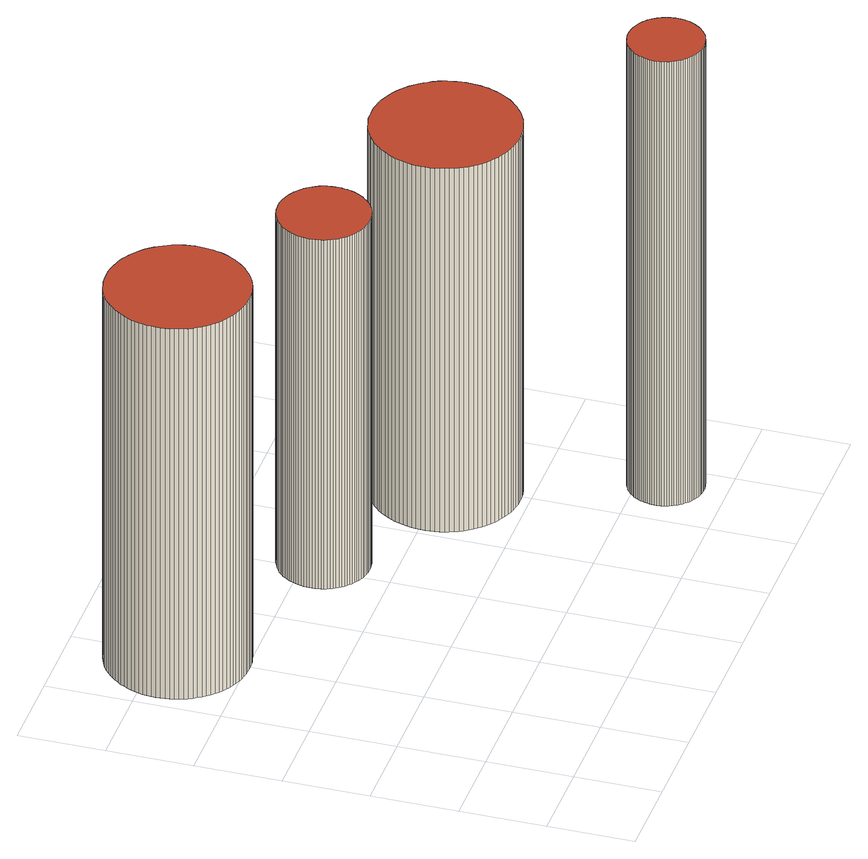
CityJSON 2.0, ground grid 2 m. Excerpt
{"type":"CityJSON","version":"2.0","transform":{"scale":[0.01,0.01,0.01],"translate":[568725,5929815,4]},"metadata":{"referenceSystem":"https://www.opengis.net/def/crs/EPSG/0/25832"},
"CityObjects":{
"building1":{"type":"Building","attributes":{"Grundfläche 2D":"8.271131","Grundhöhe NN":"4.577"},"geometry":[{"type":"Solid","lod":"3","boundaries":[[[[0,1,2,3,4,5,6,7,8,9,10,11,12,13,14,15,16,17,18,19,20,21,22,23,24,25,26,27,28,29,30,31,32,33,34,35,36,37,38,39,40,41,42,43,44,45,46,47,48,49,50,51,52,53,54,55,56,57,58,59,60,61,62,63,64,65,66,67,68,69,70,71,72,73,74,75,76,77,78,79,80,81,82,83,84,85,86,87,88,89,90,91,92,93,94,95,96,97,98,99]],[[100,101,4,3]],[[101,102,5,4]],[[102,103,6,5]],[[103,104,7,6]],[[104,105,8,7]],[[105,106,9,8]],[[106,107,10,9]],[[107,108,11,10]],[[108,109,12,11]],[[109,110,13,12]],[[110,111,14,13]],[[112,100,3,2]],[[111,113,15,14]],[[113,114,16,15]],[[114,115,17,16]],[[115,116,18,17]],[[116,117,19,18]],[[117,118,20,19]],[[118,119,21,20]],[[119,120,22,21]],[[120,121,23,22]],[[121,122,24,23]],[[122,123,25,24]],[[123,124,26,25]],[[124,125,27,26]],[[125,126,28,27]],[[126,127,29,28]],[[127,128,30,29]],[[128,129,31,30]],[[129,130,32,31]],[[130,131,33,32]],[[131,132,34,33]],[[132,133,35,34]],[[133,134,36,35]],[[134,135,37,36]],[[135,136,38,37]],[[136,137,39,38]],[[137,138,40,39]],[[138,139,41,40]],[[139,140,42,41]],[[140,141,43,42]],[[141,142,44,43]],[[142,143,45,44]],[[143,144,46,45]],[[144,145,47,46]],[[145,146,48,47]],[[146,147,49,48]],[[147,148,50,49]],[[148,149,51,50]],[[149,150,52,51]],[[150,151,53,52]],[[151,152,54,53]],[[152,153,55,54]],[[153,154,56,55]],[[154,155,57,56]],[[155,156,58,57]],[[156,157,59,58]],[[157,158,60,59]],[[158,159,61,60]],[[159,160,62,61]],[[160,161,63,62]],[[161,162,64,63]],[[162,163,65,64]],[[163,164,66,65]],[[164,165,67,66]],[[165,166,68,67]],[[166,167,69,68]],[[167,168,70,69]],[[168,169,71,70]],[[169,170,72,71]],[[170,171,73,72]],[[171,172,74,73]],[[172,173,75,74]],[[173,174,76,75]],[[174,175,77,76]],[[175,176,78,77]],[[176,177,79,78]],[[177,178,80,79]],[[178,179,81,80]],[[179,180,82,81]],[[180,181,83,82]],[[181,182,84,83]],[[182,183,85,84]],[[183,184,86,85]],[[184,185,87,86]],[[185,186,88,87]],[[186,187,89,88]],[[187,188,90,89]],[[188,189,91,90]],[[189,190,92,91]],[[190,191,93,92]],[[191,192,94,93]],[[192,193,95,94]],[[193,194,96,95]],[[194,195,97,96]],[[195,196,98,97]],[[196,197,99,98]],[[197,198,0,99]],[[198,199,1,0]],[[199,112,2,1]],[[195,194,193,192,191,190,189,188,187,186,185,184,183,182,181,180,179,178,177,176,175,174,173,172,171,170,169,168,167,166,165,164,163,162,161,160,159,158,157,156,155,154,153,152,151,150,149,148,147,146,145,144,143,142,141,140,139,138,137,136,135,134,133,132,131,130,129,128,127,126,125,124,123,122,121,120,119,118,117,116,115,114,113,111,110,109,108,107,106,105,104,103,102,101,100,112,199,198,197,196]]]],"semantics":{"surfaces":[{"type":"RoofSurface"},{"type":"WallSurface"},{"type":"GroundSurface"}],"values":[[0,1,1,1,1,1,1,1,1,1,1,1,1,1,1,1,1,1,1,1,1,1,1,1,1,1,1,1,1,1,1,1,1,1,1,1,1,1,1,1,1,1,1,1,1,1,1,1,1,1,1,1,1,1,1,1,1,1,1,1,1,1,1,1,1,1,1,1,1,1,1,1,1,1,1,1,1,1,1,1,1,1,1,1,1,1,1,1,1,1,1,1,1,1,1,1,1,1,1,1,1,2]]}}]},
"building2":{"type":"Building","attributes":{"Grundfläche 2D":"3.413194","Grundhöhe NN":"4.703"},"geometry":[{"type":"Solid","lod":"3","boundaries":[[[[200,201,202,203,204,205,206,207,208,209,210,211,212,213,214,215,216,217,218,219,220,221,222,223,224,225,226,227,228,229,230,231,232,233,234,235,236,237,238,239,240,241,242,243,244,245,246,247,248,249,250,251,252,253,254,255,256,257,258,259,260,261,262,263,264,265,266,267,268,269,270,271,272,273,274,275,276,277,278,279,280,281,282,283,284,285,286,287,288,289,290,291,292,293,294,295,296,297,298,299]],[[300,301,204,203]],[[302,303,293,292]],[[303,304,294,293]],[[304,305,295,294]],[[305,306,296,295]],[[306,307,297,296]],[[307,308,298,297]],[[309,300,203,202]],[[308,310,299,298]],[[310,311,200,299]],[[311,312,201,200]],[[312,309,202,201]],[[301,313,205,204]],[[313,314,206,205]],[[314,315,207,206]],[[315,316,208,207]],[[316,317,209,208]],[[317,318,210,209]],[[318,319,211,210]],[[319,320,212,211]],[[320,321,213,212]],[[321,322,214,213]],[[322,323,215,214]],[[323,324,216,215]],[[324,325,217,216]],[[325,326,218,217]],[[326,327,219,218]],[[327,328,220,219]],[[328,329,221,220]],[[329,330,222,221]],[[330,331,223,222]],[[331,332,224,223]],[[332,333,225,224]],[[333,334,226,225]],[[334,335,227,226]],[[335,336,228,227]],[[336,337,229,228]],[[337,338,230,229]],[[338,339,231,230]],[[339,340,232,231]],[[340,341,233,232]],[[341,342,234,233]],[[342,343,235,234]],[[343,344,236,235]],[[344,345,237,236]],[[345,346,238,237]],[[346,347,239,238]],[[347,348,240,239]],[[348,349,241,240]],[[349,350,242,241]],[[350,351,243,242]],[[351,352,244,243]],[[352,353,245,244]],[[353,354,246,245]],[[354,355,247,246]],[[355,356,248,247]],[[356,357,249,248]],[[357,358,250,249]],[[358,359,251,250]],[[359,360,252,251]],[[360,361,253,252]],[[361,362,254,253]],[[362,363,255,254]],[[363,364,256,255]],[[364,365,257,256]],[[365,366,258,257]],[[366,367,259,258]],[[367,368,260,259]],[[368,369,261,260]],[[369,370,262,261]],[[370,371,263,262]],[[371,372,264,263]],[[372,373,265,264]],[[373,374,266,265]],[[374,375,267,266]],[[375,376,268,267]],[[376,377,269,268]],[[377,378,270,269]],[[378,379,271,270]],[[379,380,272,271]],[[380,381,273,272]],[[381,382,274,273]],[[382,383,275,274]],[[383,384,276,275]],[[384,385,277,276]],[[385,386,278,277]],[[386,387,279,278]],[[387,388,280,279]],[[388,389,281,280]],[[389,390,282,281]],[[390,391,283,282]],[[391,392,284,283]],[[392,393,285,284]],[[393,394,286,285]],[[394,395,287,286]],[[395,396,288,287]],[[396,397,289,288]],[[397,398,290,289]],[[398,399,291,290]],[[399,302,292,291]],[[303,302,399,398,397,396,395,394,393,392,391,390,389,388,387,386,385,384,383,382,381,380,379,378,377,376,375,374,373,372,371,370,369,368,367,366,365,364,363,362,361,360,359,358,357,356,355,354,353,352,351,350,349,348,347,346,345,344,343,342,341,340,339,338,337,336,335,334,333,332,331,330,329,328,327,326,325,324,323,322,321,320,319,318,317,316,315,314,313,301,300,309,312,311,310,308,307,306,305,304]]]],"semantics":{"surfaces":[{"type":"RoofSurface"},{"type":"WallSurface"},{"type":"GroundSurface"}],"values":[[0,1,1,1,1,1,1,1,1,1,1,1,1,1,1,1,1,1,1,1,1,1,1,1,1,1,1,1,1,1,1,1,1,1,1,1,1,1,1,1,1,1,1,1,1,1,1,1,1,1,1,1,1,1,1,1,1,1,1,1,1,1,1,1,1,1,1,1,1,1,1,1,1,1,1,1,1,1,1,1,1,1,1,1,1,1,1,1,1,1,1,1,1,1,1,1,1,1,1,1,1,2]]}}]},
"building3":{"type":"Building","attributes":{"Grundfläche 2D":"8.980188","Grundhöhe NN":"4.703"},"geometry":[{"type":"Solid","lod":"3","boundaries":[[[[400,401,402,403,404,405,406,407,408,409,410,411,412,413,414,415,416,417,418,419,420,421,422,423,424,425,426,427,428,429,430,431,432,433,434,435,436,437,438,439,440,441,442,443,444,445,446,447,448,449,450,451,452,453,454,455,456,457,458,459,460,461,462,463,464,465,466,467,468,469,470,471,472,473,474,475,476,477,478,479,480,481,482,483,484,485,486,487,488,489,490,491,492,493,494,495,496,497,498,499]],[[500,501,407,406]],[[501,502,408,407]],[[502,503,409,408]],[[503,504,410,409]],[[504,505,411,410]],[[505,506,412,411]],[[506,507,413,412]],[[507,508,414,413]],[[508,509,415,414]],[[509,510,416,415]],[[510,511,417,416]],[[511,512,418,417]],[[513,500,406,405]],[[512,514,419,418]],[[514,515,420,419]],[[515,516,421,420]],[[516,517,422,421]],[[517,518,423,422]],[[518,519,424,423]],[[519,520,425,424]],[[520,521,426,425]],[[521,522,427,426]],[[522,523,428,427]],[[523,524,429,428]],[[524,525,430,429]],[[525,526,431,430]],[[526,527,432,431]],[[527,528,433,432]],[[528,529,434,433]],[[529,530,435,434]],[[530,531,436,435]],[[531,532,437,436]],[[532,533,438,437]],[[533,534,439,438]],[[534,535,440,439]],[[535,536,441,440]],[[536,537,442,441]],[[537,538,443,442]],[[538,539,444,443]],[[539,540,445,444]],[[540,541,446,445]],[[541,542,447,446]],[[542,543,448,447]],[[543,544,449,448]],[[544,545,450,449]],[[545,546,451,450]],[[546,547,452,451]],[[547,548,453,452]],[[548,549,454,453]],[[549,550,455,454]],[[550,551,456,455]],[[551,552,457,456]],[[552,553,458,457]],[[553,554,459,458]],[[554,555,460,459]],[[555,556,461,460]],[[556,557,462,461]],[[557,558,463,462]],[[558,559,464,463]],[[559,560,465,464]],[[560,561,466,465]],[[561,562,467,466]],[[562,563,468,467]],[[563,564,469,468]],[[564,565,470,469]],[[565,566,471,470]],[[566,567,472,471]],[[567,568,473,472]],[[568,569,474,473]],[[569,570,475,474]],[[570,571,476,475]],[[571,572,477,476]],[[572,573,478,477]],[[573,574,479,478]],[[574,575,480,479]],[[575,576,481,480]],[[576,577,482,481]],[[577,578,483,482]],[[578,579,484,483]],[[579,580,485,484]],[[580,581,486,485]],[[581,582,487,486]],[[582,583,488,487]],[[583,584,489,488]],[[584,585,490,489]],[[585,586,491,490]],[[586,587,492,491]],[[587,588,493,492]],[[588,589,494,493]],[[589,590,495,494]],[[590,591,496,495]],[[591,592,497,496]],[[592,593,498,497]],[[593,594,499,498]],[[594,595,400,499]],[[595,596,401,400]],[[596,597,402,401]],[[597,598,403,402]],[[598,599,404,403]],[[599,513,405,404]],[[592,591,590,589,588,587,586,585,584,583,582,581,580,579,578,577,576,575,574,573,572,571,570,569,568,567,566,565,564,563,562,561,560,559,558,557,556,555,554,553,552,551,550,549,548,547,546,545,544,543,542,541,540,539,538,537,536,535,534,533,532,531,530,529,528,527,526,525,524,523,522,521,520,519,518,517,516,515,514,512,511,510,509,508,507,506,505,504,503,502,501,500,513,599,598,597,596,595,594,593]]]],"semantics":{"surfaces":[{"type":"RoofSurface"},{"type":"WallSurface"},{"type":"GroundSurface"}],"values":[[0,1,1,1,1,1,1,1,1,1,1,1,1,1,1,1,1,1,1,1,1,1,1,1,1,1,1,1,1,1,1,1,1,1,1,1,1,1,1,1,1,1,1,1,1,1,1,1,1,1,1,1,1,1,1,1,1,1,1,1,1,1,1,1,1,1,1,1,1,1,1,1,1,1,1,1,1,1,1,1,1,1,1,1,1,1,1,1,1,1,1,1,1,1,1,1,1,1,1,1,1,2]]}}]},
"building4":{"type":"Building","attributes":{"Grundfläche 2D":"2.313771","Grundhöhe NN":"4.703"},"geometry":[{"type":"Solid","lod":"3","boundaries":[[[[600,601,602,603,604,605,606,607,608,609,610,611,612,613,614,615,616,617,618,619,620,621,622,623,624,625,626,627,628,629,630,631,632,633,634,635,636,637,638,639,640,641,642,643,644,645,646,647,648,649,650,651,652,653,654,655,656,657,658,659,660,661,662,663,664,665,666,667,668,669,670,671,672,673,674,675,676,677,678,679,680,681,682,683,684,685,686,687,688,689,690,691,692,693,694,695,696,697,698,699]],[[700,701,613,612]],[[701,702,614,613]],[[702,703,615,614]],[[703,704,616,615]],[[704,705,617,616]],[[705,706,618,617]],[[706,707,619,618]],[[707,708,620,619]],[[708,709,621,620]],[[710,700,612,611]],[[711,712,610,609]],[[712,710,611,610]],[[709,713,622,621]],[[713,714,623,622]],[[714,715,624,623]],[[715,716,625,624]],[[716,717,626,625]],[[717,718,627,626]],[[718,719,628,627]],[[719,720,629,628]],[[720,721,630,629]],[[721,722,631,630]],[[722,723,632,631]],[[723,724,633,632]],[[724,725,634,633]],[[725,726,635,634]],[[726,727,636,635]],[[727,728,637,636]],[[728,729,638,637]],[[729,730,639,638]],[[730,731,640,639]],[[731,732,641,640]],[[732,733,642,641]],[[733,734,643,642]],[[734,735,644,643]],[[735,736,645,644]],[[736,737,646,645]],[[737,738,647,646]],[[738,739,648,647]],[[739,740,649,648]],[[740,741,650,649]],[[741,742,651,650]],[[742,743,652,651]],[[743,744,653,652]],[[744,745,654,653]],[[745,746,655,654]],[[746,747,656,655]],[[747,748,657,656]],[[748,749,658,657]],[[749,750,659,658]],[[750,751,660,659]],[[751,752,661,660]],[[752,753,662,661]],[[753,754,663,662]],[[754,755,664,663]],[[755,756,665,664]],[[756,757,666,665]],[[757,758,667,666]],[[758,759,668,667]],[[759,760,669,668]],[[760,761,670,669]],[[761,762,671,670]],[[762,763,672,671]],[[763,764,673,672]],[[764,765,674,673]],[[765,766,675,674]],[[766,767,676,675]],[[767,768,677,676]],[[768,769,678,677]],[[769,770,679,678]],[[770,771,680,679]],[[771,772,681,680]],[[772,773,682,681]],[[773,774,683,682]],[[774,775,684,683]],[[775,776,685,684]],[[776,777,686,685]],[[777,778,687,686]],[[778,779,688,687]],[[779,780,689,688]],[[780,781,690,689]],[[781,782,691,690]],[[782,783,692,691]],[[783,784,693,692]],[[784,785,694,693]],[[785,786,695,694]],[[786,787,696,695]],[[787,788,697,696]],[[788,789,698,697]],[[789,790,699,698]],[[790,791,600,699]],[[791,792,601,600]],[[792,793,602,601]],[[793,794,603,602]],[[794,795,604,603]],[[795,796,605,604]],[[796,797,606,605]],[[797,798,607,606]],[[798,799,608,607]],[[799,711,609,608]],[[783,782,781,780,779,778,777,776,775,774,773,772,771,770,769,768,767,766,765,764,763,762,761,760,759,758,757,756,755,754,753,752,751,750,749,748,747,746,745,744,743,742,741,740,739,738,737,736,735,734,733,732,731,730,729,728,727,726,725,724,723,722,721,720,719,718,717,716,715,714,713,709,708,707,706,705,704,703,702,701,700,710,712,711,799,798,797,796,795,794,793,792,791,790,789,788,787,786,785,784]]]],"semantics":{"surfaces":[{"type":"RoofSurface"},{"type":"WallSurface"},{"type":"GroundSurface"}],"values":[[0,1,1,1,1,1,1,1,1,1,1,1,1,1,1,1,1,1,1,1,1,1,1,1,1,1,1,1,1,1,1,1,1,1,1,1,1,1,1,1,1,1,1,1,1,1,1,1,1,1,1,1,1,1,1,1,1,1,1,1,1,1,1,1,1,1,1,1,1,1,1,1,1,1,1,1,1,1,1,1,1,1,1,1,1,1,1,1,1,1,1,1,1,1,1,1,1,1,1,1,1,2]]}}]}
},
"vertices":[
[271,1099,1028],[262,1104,1028],[253,1108,1028],[243,1111,1028],[233,1114,1028],[224,1116,1028],[214,1118,1028],[203,1119,1028],[193,1119,1028],[183,1119,1028],[173,1118,1028],[163,1117,1028],[153,1114,1028],[143,1112,1028],[133,1108,1028],[124,1104,1028],[115,1100,1028],[106,1095,1028],[98,1089,1028],[90,1083,1028],[82,1076,1028],[75,1069,1028],[68,1061,1028],[62,1053,1028],[56,1045,1028],[51,1036,1028],[46,1027,1028],[42,1017,1028],[38,1008,1028],[35,998,1028],[33,988,1028],[31,978,1028],[31,968,1028],[30,958,1028],[30,948,1028],[31,937,1028],[33,927,1028],[35,917,1028],[38,908,1028],[41,898,1028],[45,889,1028],[50,879,1028],[55,871,1028],[61,862,1028],[67,854,1028],[74,846,1028],[81,839,1028],[88,832,1028],[96,826,1028],[105,820,1028],[114,815,1028],[123,811,1028],[132,806,1028],[142,803,1028],[151,800,1028],[161,798,1028],[171,796,1028],[181,795,1028],[192,795,1028],[202,795,1028],[212,796,1028],[222,797,1028],[232,800,1028],[242,802,1028],[252,806,1028],[261,810,1028],[270,814,1028],[279,820,1028],[287,825,1028],[295,832,1028],[303,838,1028],[310,845,1028],[317,853,1028],[323,861,1028],[329,869,1028],[334,878,1028],[339,887,1028],[343,897,1028],[347,906,1028],[349,916,1028],[352,926,1028],[353,936,1028],[354,946,1028],[355,956,1028],[355,966,1028],[354,977,1028],[352,987,1028],[350,997,1028],[347,1006,1028],[344,1016,1028],[340,1025,1028],[335,1034,1028],[330,1043,1028],[324,1052,1028],[318,1060,1028],[311,1068,1028],[304,1075,1028],[296,1082,1028],[288,1088,1028],[280,1094,1028],[243,1111,58],[233,1114,58],[224,1116,58],[214,1118,58],[203,1119,58],[193,1119,58],[183,1119,58],[173,1118,58],[163,1117,58],[153,1114,58],[143,1112,58],[133,1108,58],[253,1108,58],[124,1104,58],[115,1100,58],[106,1095,58],[98,1089,58],[90,1083,58],[82,1076,58],[75,1069,58],[68,1061,58],[62,1053,58],[56,1045,58],[51,1036,58],[46,1027,58],[42,1017,58],[38,1008,58],[35,998,58],[33,988,58],[31,978,58],[31,968,58],[30,958,58],[30,948,58],[31,937,58],[33,927,58],[35,917,58],[38,908,58],[41,898,58],[45,889,58],[50,879,58],[55,871,58],[61,862,58],[67,854,58],[74,846,58],[81,839,58],[88,832,58],[96,826,58],[105,820,58],[114,815,58],[123,811,58],[132,806,58],[142,803,58],[151,800,58],[161,798,58],[171,796,58],[181,795,58],[192,795,58],[202,795,58],[212,796,58],[222,797,58],[232,800,58],[242,802,58],[252,806,58],[261,810,58],[270,814,58],[279,820,58],[287,825,58],[295,832,58],[303,838,58],[310,845,58],[317,853,58],[323,861,58],[329,869,58],[334,878,58],[339,887,58],[343,897,58],[347,906,58],[349,916,58],[352,926,58],[353,936,58],[354,946,58],[355,956,58],[355,966,58],[354,977,58],[352,987,58],[350,997,58],[347,1006,58],[344,1016,58],[340,1025,58],[335,1034,58],[330,1043,58],[324,1052,58],[318,1060,58],[311,1068,58],[304,1075,58],[296,1082,58],[288,1088,58],[280,1094,58],[271,1099,58],[262,1104,58],
[682,839,984],[677,843,984],[671,846,984],[666,849,984],[660,852,984],[653,854,984],[647,856,984],[641,858,984],[634,859,984],[628,860,984],[621,860,984],[615,860,984],[608,859,984],[602,859,984],[595,857,984],[589,856,984],[583,854,984],[577,851,984],[571,848,984],[565,845,984],[560,841,984],[554,838,984],[549,833,984],[545,829,984],[540,824,984],[536,819,984],[532,813,984],[529,808,984],[526,802,984],[523,796,984],[521,790,984],[519,784,984],[517,777,984],[516,771,984],[515,764,984],[515,758,984],[515,751,984],[516,745,984],[517,738,984],[518,732,984],[519,726,984],[522,719,984],[524,713,984],[527,707,984],[530,702,984],[534,696,984],[538,691,984],[542,686,984],[546,681,984],[551,677,984],[556,673,984],[562,669,984],[567,666,984],[573,662,984],[579,660,984],[585,657,984],[591,655,984],[598,654,984],[604,653,984],[611,652,984],[617,652,984],[624,652,984],[630,652,984],[637,653,984],[643,654,984],[650,656,984],[656,658,984],[662,661,984],[668,663,984],[673,667,984],[679,670,984],[684,674,984],[689,679,984],[694,683,984],[698,688,984],[703,693,984],[706,698,984],[710,704,984],[713,710,984],[716,716,984],[718,722,984],[720,728,984],[721,734,984],[722,741,984],[723,747,984],[724,754,984],[723,760,984],[723,767,984],[722,773,984],[721,780,984],[719,786,984],[717,792,984],[715,798,984],[712,804,984],[708,810,984],[705,816,984],[701,821,984],[697,826,984],[692,830,984],[687,835,984],[666,849,70],[660,852,70],[715,798,70],[712,804,70],[708,810,70],[705,816,70],[701,821,70],[697,826,70],[692,830,70],[671,846,70],[687,835,70],[682,839,70],[677,843,70],[653,854,70],[647,856,70],[641,858,70],[634,859,70],[628,860,70],[621,860,70],[615,860,70],[608,859,70],[602,859,70],[595,857,70],[589,856,70],[583,854,70],[577,851,70],[571,848,70],[565,845,70],[560,841,70],[554,838,70],[549,833,70],[545,829,70],[540,824,70],[536,819,70],[532,813,70],[529,808,70],[526,802,70],[523,796,70],[521,790,70],[519,784,70],[517,777,70],[516,771,70],[515,764,70],[515,758,70],[515,751,70],[516,745,70],[517,738,70],[518,732,70],[519,726,70],[522,719,70],[524,713,70],[527,707,70],[530,702,70],[534,696,70],[538,691,70],[542,686,70],[546,681,70],[551,677,70],[556,673,70],[562,669,70],[567,666,70],[573,662,70],[579,660,70],[585,657,70],[591,655,70],[598,654,70],[604,653,70],[611,652,70],[617,652,70],[624,652,70],[630,652,70],[637,653,70],[643,654,70],[650,656,70],[656,658,70],[662,661,70],[668,663,70],[673,667,70],[679,670,70],[684,674,70],[689,679,70],[694,683,70],[698,688,70],[703,693,70],[706,698,70],[710,704,70],[713,710,70],[716,716,70],[718,722,70],[720,728,70],[721,734,70],[722,741,70],[723,747,70],[724,754,70],[723,760,70],[723,767,70],[722,773,70],[721,780,70],[719,786,70],[717,792,70],
[1081,713,1022],[1072,720,1022],[1064,726,1022],[1055,732,1022],[1045,737,1022],[1036,741,1022],[1026,745,1022],[1016,749,1022],[1006,751,1022],[995,753,1022],[985,755,1022],[974,755,1022],[964,755,1022],[953,755,1022],[942,754,1022],[932,752,1022],[922,749,1022],[911,746,1022],[902,742,1022],[892,737,1022],[883,732,1022],[874,727,1022],[865,720,1022],[857,714,1022],[849,706,1022],[842,699,1022],[835,691,1022],[829,682,1022],[823,673,1022],[818,664,1022],[813,654,1022],[809,644,1022],[806,634,1022],[803,624,1022],[801,613,1022],[800,603,1022],[799,592,1022],[799,582,1022],[800,571,1022],[801,561,1022],[803,550,1022],[806,540,1022],[809,530,1022],[813,520,1022],[817,510,1022],[822,501,1022],[828,492,1022],[834,483,1022],[841,475,1022],[848,467,1022],[856,460,1022],[864,453,1022],[873,447,1022],[882,441,1022],[891,436,1022],[901,431,1022],[910,428,1022],[920,424,1022],[931,421,1022],[941,420,1022],[952,418,1022],[962,417,1022],[973,417,1022],[984,418,1022],[994,419,1022],[1005,421,1022],[1015,424,1022],[1025,427,1022],[1035,431,1022],[1044,436,1022],[1054,441,1022],[1063,446,1022],[1071,453,1022],[1080,459,1022],[1087,467,1022],[1095,474,1022],[1102,482,1022],[1108,491,1022],[1114,500,1022],[1119,509,1022],[1123,519,1022],[1127,529,1022],[1131,539,1022],[1133,549,1022],[1135,559,1022],[1136,570,1022],[1137,581,1022],[1137,591,1022],[1137,602,1022],[1135,612,1022],[1133,623,1022],[1131,633,1022],[1128,643,1022],[1124,653,1022],[1119,663,1022],[1114,672,1022],[1108,681,1022],[1102,690,1022],[1095,698,1022],[1088,706,1022],[1026,745,70],[1016,749,70],[1006,751,70],[995,753,70],[985,755,70],[974,755,70],[964,755,70],[953,755,70],[942,754,70],[932,752,70],[922,749,70],[911,746,70],[902,742,70],[1036,741,70],[892,737,70],[883,732,70],[874,727,70],[865,720,70],[857,714,70],[849,706,70],[842,699,70],[835,691,70],[829,682,70],[823,673,70],[818,664,70],[813,654,70],[809,644,70],[806,634,70],[803,624,70],[801,613,70],[800,603,70],[799,592,70],[799,582,70],[800,571,70],[801,561,70],[803,550,70],[806,540,70],[809,530,70],[813,520,70],[817,510,70],[822,501,70],[828,492,70],[834,483,70],[841,475,70],[848,467,70],[856,460,70],[864,453,70],[873,447,70],[882,441,70],[891,436,70],[901,431,70],[910,428,70],[920,424,70],[931,421,70],[941,420,70],[952,418,70],[962,417,70],[973,417,70],[984,418,70],[994,419,70],[1005,421,70],[1015,424,70],[1025,427,70],[1035,431,70],[1044,436,70],[1054,441,70],[1063,446,70],[1071,453,70],[1080,459,70],[1087,467,70],[1095,474,70],[1102,482,70],[1108,491,70],[1114,500,70],[1119,509,70],[1123,519,70],[1127,529,70],[1131,539,70],[1133,549,70],[1135,559,70],[1136,570,70],[1137,581,70],[1137,591,70],[1137,602,70],[1135,612,70],[1133,623,70],[1131,633,70],[1128,643,70],[1124,653,70],[1119,663,70],[1114,672,70],[1108,681,70],[1102,690,70],[1095,698,70],[1088,706,70],[1081,713,70],[1072,720,70],[1064,726,70],[1055,732,70],[1045,737,70],
[1194,183,1234],[1191,188,1234],[1188,192,1234],[1184,196,1234],[1180,199,1234],[1176,203,1234],[1171,206,1234],[1167,209,1234],[1162,211,1234],[1157,213,1234],[1152,215,1234],[1147,217,1234],[1142,218,1234],[1136,219,1234],[1131,220,1234],[1126,220,1234],[1120,220,1234],[1115,220,1234],[1109,219,1234],[1104,218,1234],[1099,216,1234],[1094,215,1234],[1089,212,1234],[1084,210,1234],[1079,208,1234],[1075,205,1234],[1070,201,1234],[1066,198,1234],[1062,194,1234],[1059,190,1234],[1055,186,1234],[1052,182,1234],[1049,177,1234],[1047,172,1234],[1045,167,1234],[1043,162,1234],[1041,157,1234],[1040,152,1234],[1039,146,1234],[1038,141,1234],[1038,136,1234],[1038,130,1234],[1039,125,1234],[1039,120,1234],[1040,114,1234],[1042,109,1234],[1044,104,1234],[1046,99,1234],[1048,94,1234],[1051,89,1234],[1054,85,1234],[1057,81,1234],[1060,77,1234],[1064,73,1234],[1068,69,1234],[1072,66,1234],[1077,63,1234],[1081,60,1234],[1086,57,1234],[1091,55,1234],[1096,53,1234],[1101,51,1234],[1106,50,1234],[1111,49,1234],[1117,49,1234],[1122,48,1234],[1128,48,1234],[1133,49,1234],[1138,50,1234],[1144,51,1234],[1149,52,1234],[1154,54,1234],[1159,56,1234],[1164,58,1234],[1169,61,1234],[1173,64,1234],[1177,67,1234],[1181,71,1234],[1185,74,1234],[1189,78,1234],[1192,82,1234],[1195,87,1234],[1198,91,1234],[1201,96,1234],[1203,101,1234],[1205,106,1234],[1207,111,1234],[1208,117,1234],[1209,122,1234],[1209,127,1234],[1210,133,1234],[1210,138,1234],[1209,143,1234],[1208,149,1234],[1207,154,1234],[1206,159,1234],[1204,164,1234],[1202,169,1234],[1200,174,1234],[1197,179,1234],[1142,218,70],[1136,219,70],[1131,220,70],[1126,220,70],[1120,220,70],[1115,220,70],[1109,219,70],[1104,218,70],[1099,216,70],[1094,215,70],[1147,217,70],[1157,213,70],[1152,215,70],[1089,212,70],[1084,210,70],[1079,208,70],[1075,205,70],[1070,201,70],[1066,198,70],[1062,194,70],[1059,190,70],[1055,186,70],[1052,182,70],[1049,177,70],[1047,172,70],[1045,167,70],[1043,162,70],[1041,157,70],[1040,152,70],[1039,146,70],[1038,141,70],[1038,136,70],[1038,130,70],[1039,125,70],[1039,120,70],[1040,114,70],[1042,109,70],[1044,104,70],[1046,99,70],[1048,94,70],[1051,89,70],[1054,85,70],[1057,81,70],[1060,77,70],[1064,73,70],[1068,69,70],[1072,66,70],[1077,63,70],[1081,60,70],[1086,57,70],[1091,55,70],[1096,53,70],[1101,51,70],[1106,50,70],[1111,49,70],[1117,49,70],[1122,48,70],[1128,48,70],[1133,49,70],[1138,50,70],[1144,51,70],[1149,52,70],[1154,54,70],[1159,56,70],[1164,58,70],[1169,61,70],[1173,64,70],[1177,67,70],[1181,71,70],[1185,74,70],[1189,78,70],[1192,82,70],[1195,87,70],[1198,91,70],[1201,96,70],[1203,101,70],[1205,106,70],[1207,111,70],[1208,117,70],[1209,122,70],[1209,127,70],[1210,133,70],[1210,138,70],[1209,143,70],[1208,149,70],[1207,154,70],[1206,159,70],[1204,164,70],[1202,169,70],[1200,174,70],[1197,179,70],[1194,183,70],[1191,188,70],[1188,192,70],[1184,196,70],[1180,199,70],[1176,203,70],[1171,206,70],[1167,209,70],[1162,211,70]
]}
